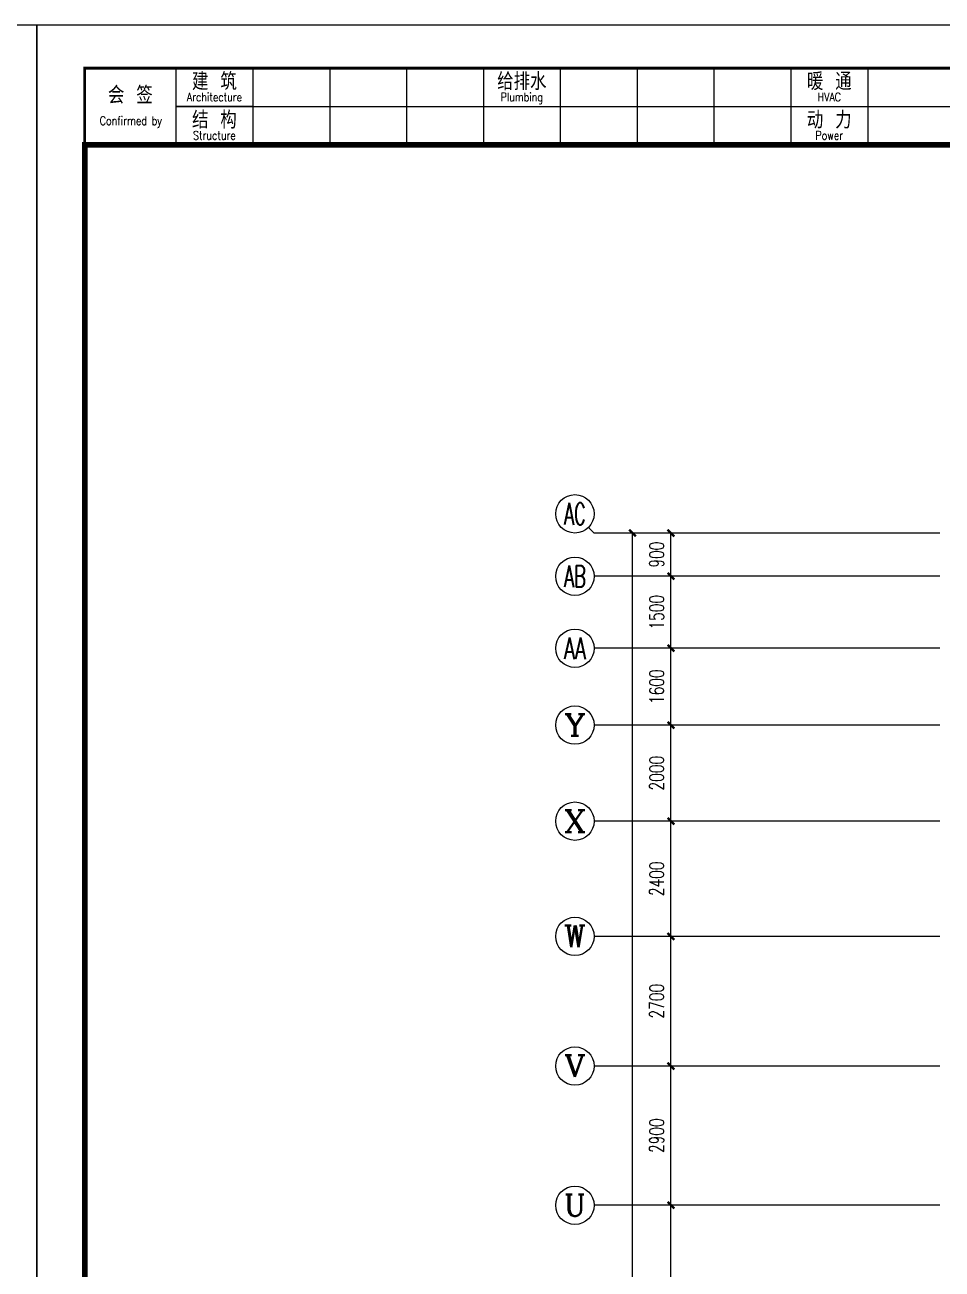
# Model space of a CAD drawing. Extents: x 190999 to 918899, y -200814 to 215286.
# Drawn here: x 750453 to 769549, y 11075 to 36986 of the extents above; entities that cross this region are included whole.
import ezdxf
from ezdxf.enums import TextEntityAlignment as Align

# ---------------------------------------------------------------- set-up
doc = ezdxf.new("R2010")
doc.units = 0
doc.header["$LTSCALE"] = 1000
doc.header["$MEASUREMENT"] = 0
doc.layers.get('Defpoints').update_dxf_attribs({"color": 1})
for name, color, linetype in [('AXIS', 3, 'Continuous'), ('AXIS_TEXT', 7, 'Continuous'), ('图框', 189, 'Continuous')]:
    doc.layers.add(name, color=color, linetype=linetype)
doc.styles.add('_TCH_AXIS', font='COMPLEX', dxfattribs={"bigfont": 'GBCBIG'})
doc.styles.add('COMPLEX', font='COMPLEX')
doc.styles.add('DIM_FONT', font='SIMPLEX', dxfattribs={"width": 0.7, "bigfont": 'GBCBIG'})
doc.styles.add('TKZ2_tjkts.shx', font='tjromant.shx', dxfattribs={"bigfont": 'tjkts.shx'})
doc.dimstyles.new('DIMN', dxfattribs={"dimtxt": 300, "dimasz": 100, "dimexe": 250, "dimexo": 300, "dimgap": 150, "dimtad": 1, "dimdec": 0, "dimzin": 0, "dimdsep": 46, "dimtxsty": 'DIM_FONT', "dimblk": 'ARCHTICK', "dimcen": 0.09, "dimclrt": 7, "dimazin": 2, "dimtfac": 1, "dimtdec": 0, "dimtix": 1, "dimtmove": 2, "dimatfit": 3, "dimfxl": 0, "dimtolj": 1, "dimtzin": 0, "dimarcsym": 0})

# ---------------------------------------------------------------- blocks, each defined once
blk = doc.blocks.new('TJAD_TK_A0')
at = {"layer": '图框'}
for p, q in [((2162, 399.3), (973, 399.3)), ((973, -441.7), (973, 399.3)), ((990, -412.7), (990, -156.7)), ((982, -268.7), (998, -268.7)), ((982, -284.7), (998, -284.7)), ((982, -300.7), (998, -300.7)), ((982, -316.7), (998, -316.7)), ((982, -332.7), (998, -332.7)), ((982, -348.7), (998, -348.7)), ((982, -364.7), (998, -364.7)), ((982, -380.7), (998, -380.7)), ((982, -396.7), (998, -396.7)), ((990, -396.7), (990, -412.7)), ((982, -412.7), (998, -412.7)), ((973, -441.7), (2162, -441.7))]:
    blk.add_line(p, q, dxfattribs=at)
at = {"layer": '图框', "const_width": 1.2}
blk.add_lwpolyline([(2152, -431.7), (2152, 389.3), (998, 389.3), (998, -431.7)], close=True, dxfattribs=at)
at = {"layer": '图框', "const_width": 0.6}
blk.add_lwpolyline([(998, -431.7), (982, -431.7), (982, -156.7), (998, -156.7)], dxfattribs=at)
at = {"layer": '图框', "style": 'TKZ2_tjkts.shx'}
for s, p in [('暖 通', (984.79, -276.7)), ('动 力', (992.79, -276.7)), ('给排水', (984.79, -340.7)), ('建 筑', (984.79, -404.7)), ('结 构', (992.79, -404.7)), ('会 签', (987.62, -422.2))]:
    blk.add_text(s, height=3.6, rotation=90, dxfattribs=at).set_placement(p, align=Align.MIDDLE_CENTER)
at = {"layer": '图框', "style": 'TKZ2_tjkts.shx', "width": 0.8}
for s, p in [('HVAC', (988.02, -276.7)), ('Power', (996.02, -276.7)), ('Plumbing', (988.02, -340.7)), ('Architecture', (988.02, -404.7)), ('Structure', (996.02, -404.7)), ('Confirmed by', (992.95, -422.09))]:
    blk.add_text(s, height=1.8, rotation=90, dxfattribs=at).set_placement(p, align=Align.MIDDLE_CENTER)
blk = doc.blocks.new('_ArchTick')
at = {"const_width": 0.5}
blk.add_lwpolyline([(-0.7, -0.7), (0.7, 0.7)], dxfattribs=at)
blk = doc.blocks.new('*D764')
at = {"layer": 'AXIS', "color": 0, "lineweight": -2}
for p, q in [((764699, 12404), (763654, 12404)), ((763904, 8404), (763904, 12404)), ((764699, 8404), (763654, 8404))]:
    blk.add_line(p, q, dxfattribs=at)
at = {"layer": 'Defpoints', "color": 0}
for p in [(763904, 12404), (764999, 12404), (764999, 8404)]:
    blk.add_point(p, dxfattribs=at)
at = {"layer": 'AXIS', "color": 0, "lineweight": -2, "xscale": 100, "yscale": 100, "zscale": 100}
for p, rotation in [((763904, 12404), 90), ((763904, 8404), 270)]:
    blk.add_blockref('_ArchTick', p, dxfattribs=dict(at, rotation=rotation))
at = {"layer": 'AXIS', "color": 7, "insert": (763604, 10404), "char_height": 300, "attachment_point": 5, "rotation": 90, "style": 'DIM_FONT'}
blk.add_mtext('\\A1;4000', dxfattribs=at)
blk = doc.blocks.new('*D765')
at = {"layer": 'AXIS', "color": 0, "lineweight": -2}
for p, q in [((764699, 15304), (763654, 15304)), ((763904, 12404), (763904, 15304)), ((764699, 12404), (763654, 12404))]:
    blk.add_line(p, q, dxfattribs=at)
at = {"layer": 'Defpoints', "color": 0}
for p in [(763904, 15304), (764999, 15304), (764999, 12404)]:
    blk.add_point(p, dxfattribs=at)
at = {"layer": 'AXIS', "color": 0, "lineweight": -2, "xscale": 100, "yscale": 100, "zscale": 100}
for p, rotation in [((763904, 15304), 90), ((763904, 12404), 270)]:
    blk.add_blockref('_ArchTick', p, dxfattribs=dict(at, rotation=rotation))
at = {"layer": 'AXIS', "color": 7, "insert": (763604, 13854), "char_height": 300, "attachment_point": 5, "rotation": 90, "style": 'DIM_FONT'}
blk.add_mtext('\\A1;2900', dxfattribs=at)
blk = doc.blocks.new('*D766')
at = {"layer": 'AXIS', "color": 0, "lineweight": -2}
for p, q in [((764699, 18004), (763654, 18004)), ((763904, 15304), (763904, 18004)), ((764699, 15304), (763654, 15304))]:
    blk.add_line(p, q, dxfattribs=at)
at = {"layer": 'Defpoints', "color": 0}
for p in [(763904, 18004), (764999, 18004), (764999, 15304)]:
    blk.add_point(p, dxfattribs=at)
at = {"layer": 'AXIS', "color": 0, "lineweight": -2, "xscale": 100, "yscale": 100, "zscale": 100}
for p, rotation in [((763904, 18004), 90), ((763904, 15304), 270)]:
    blk.add_blockref('_ArchTick', p, dxfattribs=dict(at, rotation=rotation))
at = {"layer": 'AXIS', "color": 7, "insert": (763604, 16654), "char_height": 300, "attachment_point": 5, "rotation": 90, "style": 'DIM_FONT'}
blk.add_mtext('\\A1;2700', dxfattribs=at)
blk = doc.blocks.new('*D767')
at = {"layer": 'AXIS', "color": 0, "lineweight": -2}
for p, q in [((764699, 20404), (763654, 20404)), ((763904, 18004), (763904, 20404)), ((764699, 18004), (763654, 18004))]:
    blk.add_line(p, q, dxfattribs=at)
at = {"layer": 'Defpoints', "color": 0}
for p in [(763904, 20404), (764999, 20404), (764999, 18004)]:
    blk.add_point(p, dxfattribs=at)
at = {"layer": 'AXIS', "color": 0, "lineweight": -2, "xscale": 100, "yscale": 100, "zscale": 100}
for p, rotation in [((763904, 20404), 90), ((763904, 18004), 270)]:
    blk.add_blockref('_ArchTick', p, dxfattribs=dict(at, rotation=rotation))
at = {"layer": 'AXIS', "color": 7, "insert": (763604, 19204), "char_height": 300, "attachment_point": 5, "rotation": 90, "style": 'DIM_FONT'}
blk.add_mtext('\\A1;2400', dxfattribs=at)
blk = doc.blocks.new('*D768')
at = {"layer": 'AXIS', "color": 0, "lineweight": -2}
for p, q in [((764699, 22404), (763654, 22404)), ((763904, 20404), (763904, 22404)), ((764699, 20404), (763654, 20404))]:
    blk.add_line(p, q, dxfattribs=at)
at = {"layer": 'Defpoints', "color": 0}
for p in [(763904, 22404), (764999, 22404), (764999, 20404)]:
    blk.add_point(p, dxfattribs=at)
at = {"layer": 'AXIS', "color": 0, "lineweight": -2, "xscale": 100, "yscale": 100, "zscale": 100}
for p, rotation in [((763904, 22404), 90), ((763904, 20404), 270)]:
    blk.add_blockref('_ArchTick', p, dxfattribs=dict(at, rotation=rotation))
at = {"layer": 'AXIS', "color": 7, "insert": (763604, 21404), "char_height": 300, "attachment_point": 5, "rotation": 90, "style": 'DIM_FONT'}
blk.add_mtext('\\A1;2000', dxfattribs=at)
blk = doc.blocks.new('*D769')
at = {"layer": 'AXIS', "color": 0, "lineweight": -2}
for p, q in [((764699, 24004), (763654, 24004)), ((763904, 22404), (763904, 24004)), ((764699, 22404), (763654, 22404))]:
    blk.add_line(p, q, dxfattribs=at)
at = {"layer": 'Defpoints', "color": 0}
for p in [(763904, 24004), (764999, 24004), (764999, 22404)]:
    blk.add_point(p, dxfattribs=at)
at = {"layer": 'AXIS', "color": 0, "lineweight": -2, "xscale": 100, "yscale": 100, "zscale": 100}
for p, rotation in [((763904, 24004), 90), ((763904, 22404), 270)]:
    blk.add_blockref('_ArchTick', p, dxfattribs=dict(at, rotation=rotation))
at = {"layer": 'AXIS', "color": 7, "insert": (763604, 23204), "char_height": 300, "attachment_point": 5, "rotation": 90, "style": 'DIM_FONT'}
blk.add_mtext('\\A1;1600', dxfattribs=at)
blk = doc.blocks.new('*D770')
at = {"layer": 'AXIS', "color": 0, "lineweight": -2}
for p, q in [((764699, 25504), (763654, 25504)), ((763904, 24004), (763904, 25504)), ((764699, 24004), (763654, 24004))]:
    blk.add_line(p, q, dxfattribs=at)
at = {"layer": 'Defpoints', "color": 0}
for p in [(763904, 25504), (764999, 25504), (764999, 24004)]:
    blk.add_point(p, dxfattribs=at)
at = {"layer": 'AXIS', "color": 0, "lineweight": -2, "xscale": 100, "yscale": 100, "zscale": 100}
for p, rotation in [((763904, 25504), 90), ((763904, 24004), 270)]:
    blk.add_blockref('_ArchTick', p, dxfattribs=dict(at, rotation=rotation))
at = {"layer": 'AXIS', "color": 7, "insert": (763604, 24754), "char_height": 300, "attachment_point": 5, "rotation": 90, "style": 'DIM_FONT'}
blk.add_mtext('\\A1;1500', dxfattribs=at)
blk = doc.blocks.new('*D771')
at = {"layer": 'AXIS', "color": 0, "lineweight": -2}
for p, q in [((764699, 26404), (763654, 26404)), ((763904, 25504), (763904, 26404)), ((764699, 25504), (763654, 25504))]:
    blk.add_line(p, q, dxfattribs=at)
at = {"layer": 'Defpoints', "color": 0}
for p in [(763904, 26404), (764999, 26404), (764999, 25504)]:
    blk.add_point(p, dxfattribs=at)
at = {"layer": 'AXIS', "color": 0, "lineweight": -2, "xscale": 100, "yscale": 100, "zscale": 100}
for p, rotation in [((763904, 26404), 90), ((763904, 25504), 270)]:
    blk.add_blockref('_ArchTick', p, dxfattribs=dict(at, rotation=rotation))
at = {"layer": 'AXIS', "color": 7, "insert": (763604, 25954), "char_height": 300, "attachment_point": 5, "rotation": 90, "style": 'DIM_FONT'}
blk.add_mtext('\\A1;900', dxfattribs=at)
blk = doc.blocks.new('*D772')
at = {"layer": 'AXIS', "color": 0, "lineweight": -2}
for p, q in [((764699, 26404), (762854, 26404)), ((763104, -61596), (763104, 26404)), ((764699, -61596), (762854, -61596))]:
    blk.add_line(p, q, dxfattribs=at)
at = {"layer": 'Defpoints', "color": 0}
for p in [(763104, 26404), (764999, 26404), (764999, -61596)]:
    blk.add_point(p, dxfattribs=at)
at = {"layer": 'AXIS', "color": 0, "lineweight": -2, "xscale": 100, "yscale": 100, "zscale": 100}
for p, rotation in [((763104, 26404), 90), ((763104, -61596), 270)]:
    blk.add_blockref('_ArchTick', p, dxfattribs=dict(at, rotation=rotation))
at = {"layer": 'AXIS', "color": 7, "insert": (762804, -17596), "char_height": 300, "attachment_point": 5, "rotation": 90, "style": 'DIM_FONT'}
blk.add_mtext('\\A1;88000', dxfattribs=at)
blk = doc.blocks.new('_AXISO')
blk.add_circle((0, 0), 0.5)
at = {"layer": 'AXIS_TEXT', "style": 'COMPLEX', "width": 1.041667}
blk.add_attdef('A', text='', height=0.56, dxfattribs=at).set_placement((-0.25, -0.28), (0.25, -0.28), align=Align.FIT)

msp = doc.modelspace()

# ---------------------------------------------------------------- linework, layer by layer
at = {"layer": 'AXIS'}
for p, q in [((762186.9, 26520.9), (762304.1, 26403.7)), ((769498.5, 26403.7), (762304.1, 26403.7)), ((769498.5, 25503.7), (762304.1, 25503.7)), ((769498.5, 24003.7), (762304.1, 24003.7)), ((769498.5, 22403.7), (762304.1, 22403.7)), ((769498.5, 20403.7), (762304.1, 20403.7)), ((769498.5, 18003.7), (762304.1, 18003.7)), ((769498.5, 15303.7), (762304.1, 15303.7)), ((769498.5, 12403.7), (762304.1, 12403.7))]:
    msp.add_line(p, q, dxfattribs=at)

# ---------------------------------------------------------------- block references
ref = msp.add_blockref('_AXISO', (761904.1, 26803.7), dxfattribs=dict(at, xscale=800, yscale=800, zscale=800))
ref.add_attrib('A', 'AC', dxfattribs={"layer": 'AXIS_TEXT', "height": 452.55, "style": '_TCH_AXIS', "width": 0.583333}).set_placement((761677.8, 26577.4), (762130.4, 26577.4), align=Align.FIT)
ref = msp.add_blockref('_AXISO', (761904.1, 25503.7), dxfattribs=dict(at, xscale=800, yscale=800, zscale=800))
ref.add_attrib('A', 'AB', dxfattribs={"layer": 'AXIS_TEXT', "height": 452.55, "style": '_TCH_AXIS', "width": 0.552632}).set_placement((761677.8, 25277.4), (762130.4, 25277.4), align=Align.FIT)
ref = msp.add_blockref('_AXISO', (761904.1, 24003.7), dxfattribs=dict(at, xscale=800, yscale=800, zscale=800))
ref.add_attrib('A', 'AA', dxfattribs={"layer": 'AXIS_TEXT', "height": 452.55, "style": '_TCH_AXIS', "width": 0.538462}).set_placement((761677.8, 23777.4), (762130.4, 23777.4), align=Align.FIT)
ref = msp.add_blockref('_AXISO', (761904.1, 22403.7), dxfattribs=dict(at, xscale=800, yscale=800, zscale=800))
ref.add_attrib('A', 'Y', dxfattribs={"layer": 'AXIS_TEXT', "height": 452.5, "style": '_TCH_AXIS', "width": 1.105263}).set_placement((761677.8, 22177.4), (762130.4, 22177.4), align=Align.FIT)
ref = msp.add_blockref('_AXISO', (761904.1, 20403.7), dxfattribs=dict(at, xscale=800, yscale=800, zscale=800))
ref.add_attrib('A', 'X', dxfattribs={"layer": 'AXIS_TEXT', "height": 452.5, "style": '_TCH_AXIS', "width": 1.166667}).set_placement((761677.8, 20177.4), (762130.4, 20177.4), align=Align.FIT)
ref = msp.add_blockref('_AXISO', (761904.1, 18003.7), dxfattribs=dict(at, xscale=800, yscale=800, zscale=800))
ref.add_attrib('A', 'W', dxfattribs={"layer": 'AXIS_TEXT', "height": 452.5, "style": '_TCH_AXIS', "width": 0.954545}).set_placement((761677.8, 17777.4), (762130.4, 17777.4), align=Align.FIT)
ref = msp.add_blockref('_AXISO', (761904.1, 15303.7), dxfattribs=dict(at, xscale=800, yscale=800, zscale=800))
ref.add_attrib('A', 'V', dxfattribs={"layer": 'AXIS_TEXT', "height": 452.5, "style": '_TCH_AXIS', "width": 1.166667}).set_placement((761677.8, 15077.4), (762130.4, 15077.4), align=Align.FIT)
ref = msp.add_blockref('_AXISO', (761904.1, 12403.7), dxfattribs=dict(at, xscale=800, yscale=800, zscale=800))
ref.add_attrib('A', 'U', dxfattribs={"layer": 'AXIS_TEXT', "height": 452.5, "style": '_TCH_AXIS', "width": 1.05}).set_placement((761677.8, 12177.4), (762130.4, 12177.4), align=Align.FIT)
at = {"layer": '图框', "xscale": 100, "yscale": 100, "zscale": 100, "rotation": 270}
for p in [(710768.8, 134286.5), (794868.8, 134286.5)]:
    msp.add_blockref('TJAD_TK_A0', p, dxfattribs=at)

# ---------------------------------------------------------------- dimensions: what is measured, and where the dimension line sits
at = {"layer": 'AXIS'}
for p1, p2, distance, picture, middle in [((764998.5, -61596.3), (764998.5, 26403.7), 1894.4, '*D772', (762804.1, -17596.3)), ((764998.5, 25503.7), (764998.5, 26403.7), 1094.4, '*D771', (763604.1, 25953.7)), ((764998.5, 24003.7), (764998.5, 25503.7), 1094.4, '*D770', (763604.1, 24753.7)), ((764998.5, 22403.7), (764998.5, 24003.7), 1094.4, '*D769', (763604.1, 23203.7)), ((764998.5, 20403.7), (764998.5, 22403.7), 1094.4, '*D768', (763604.1, 21403.7)), ((764998.5, 18003.7), (764998.5, 20403.7), 1094.4, '*D767', (763604.1, 19203.7)), ((764998.5, 15303.7), (764998.5, 18003.7), 1094.4, '*D766', (763604.1, 16653.7)), ((764998.5, 12403.7), (764998.5, 15303.7), 1094.4, '*D765', (763604.1, 13853.7)), ((764998.5, 8403.7), (764998.5, 12403.7), 1094.4, '*D764', (763604.1, 10403.7))]:
    dim = msp.add_aligned_dim(p1=p1, p2=p2, distance=distance, dimstyle='DIMN', dxfattribs=at)
    dim.commit()
    dim.dimension.update_dxf_attribs({"geometry": picture, "text_midpoint": middle})

doc.saveas('drawing.dxf')
